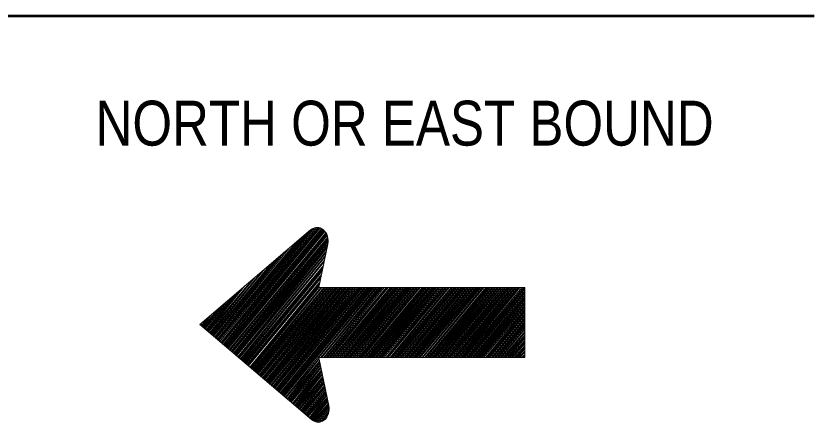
# Model space of a CAD drawing. Extents: x -997 to 641, y 370 to 934.
# Drawn here: x -640.1 to -487.4, y 686.7 to 764.6 of the extents above; entities that cross this region are included whole.
import ezdxf

# ---------------------------------------------------------------- set-up
doc = ezdxf.new("R2010")
doc.units = 0
doc.header["$LTSCALE"] = 1.2
doc.layers.add('1', color=7, linetype='Continuous', lineweight=25)
doc.layers.add('2', color=7, linetype='Continuous', lineweight=13)

msp = doc.modelspace()

# ---------------------------------------------------------------- linework, layer by layer
at = {"layer": '1', "lineweight": 53}
msp.add_line((-956.961, 764.584), (-487.364, 764.584), dxfattribs=at)
at = {"layer": '2'}
for p, q in [((-601.031, 702.284), (-583.309, 723.903)), ((-600.835, 702.209), (-582.924, 724.04)), ((-600.701, 702.045), (-582.55, 724.133)), ((-600.581, 701.983), (-582.275, 724.133)), ((-600.389, 701.815), (-582.09, 724.04)), ((-600.265, 701.584), (-581.833, 724.04)), ((-600.115, 701.506), (-581.632, 723.903)), ((-604.898, 705.577), (-583.689, 723.661)), ((-601.404, 702.602), (-584.926, 722.558)), ((-601.225, 702.516), (-584.013, 723.343)), ((-599.938, 701.343), (-581.433, 723.816)), ((-599.74, 701.197), (-581.253, 723.745)), ((-599.616, 701.034), (-581.122, 723.515)), ((-599.413, 701.034), (-580.986, 723.343)), ((-599.23, 700.817), (-580.791, 723.111)), ((-599.033, 700.724), (-580.738, 722.956)), ((-598.9, 700.483), (-580.608, 722.793)), ((-598.772, 700.326), (-580.532, 722.558)), ((-601.677, 702.916), (-586.789, 720.921)), ((-601.546, 702.673), (-585.893, 721.787)), ((-598.653, 700.249), (-580.412, 722.256)), ((-598.446, 700.084), (-580.412, 722.015)), ((-598.257, 699.941), (-580.412, 721.716)), ((-598.127, 699.787), (-580.412, 721.385)), ((-597.937, 699.696), (-580.412, 720.998)), ((-602.058, 703.162), (-588.723, 719.421)), ((-601.87, 703.071), (-587.756, 720.218)), ((-597.805, 699.624), (-580.473, 720.536)), ((-597.621, 699.386), (-580.608, 720.139)), ((-597.483, 699.236), (-580.674, 719.661)), ((-597.29, 699.162), (-580.791, 719.265)), ((-602.372, 703.375), (-590.528, 717.792)), ((-602.246, 703.299), (-589.624, 718.583)), ((-597.088, 699.001), (-580.859, 718.733)), ((-596.968, 698.846), (-580.986, 718.422)), ((-596.846, 698.676), (-581.058, 717.874)), ((-602.638, 703.697), (-592.455, 716.22)), ((-602.522, 703.539), (-591.495, 716.916)), ((-596.636, 698.61), (-581.187, 717.472)), ((-596.517, 698.447), (-581.187, 716.916)), ((-596.324, 698.296), (-581.316, 716.534)), ((-602.836, 703.86), (-593.297, 715.359)), ((-596.201, 698.125), (-581.433, 716.065)), ((-596.075, 697.977), (-581.514, 715.686)), ((-595.811, 697.898), (-581.632, 715.121)), ((-595.675, 697.741), (-581.76, 714.721)), ((-603.217, 704.163), (-595.159, 713.792)), ((-602.961, 704), (-594.264, 714.662)), ((-595.546, 697.666), (-581.833, 714.263)), ((-595.289, 697.439), (-581.894, 713.792)), ((-595.159, 697.346), (-581.947, 713.406)), ((-603.48, 704.397), (-597.088, 712.162)), ((-603.281, 704.323), (-596.201, 713.006)), ((-595.034, 697.196), (-582.09, 712.859)), ((-594.905, 697.043), (-582.09, 712.624)), ((-594.714, 696.888), (-581.76, 712.624)), ((-594.513, 696.798), (-581.514, 712.624)), ((-594.4, 696.644), (-581.187, 712.624)), ((-594.264, 696.489), (-580.986, 712.624)), ((-594.066, 696.41), (-580.674, 712.624)), ((-593.948, 696.259), (-580.412, 712.624)), ((-593.751, 696.109), (-580.094, 712.624)), ((-593.552, 695.939), (-579.827, 712.624)), ((-593.423, 695.784), (-579.517, 712.624)), ((-593.223, 695.709), (-579.322, 712.624)), ((-593.096, 695.545), (-579.002, 712.624)), ((-592.91, 695.387), (-578.728, 712.624)), ((-592.783, 695.236), (-578.474, 712.624)), ((-592.583, 695.085), (-578.155, 712.624)), ((-592.455, 695.005), (-577.9, 712.624)), ((-592.254, 694.849), (-577.649, 712.624)), ((-592.137, 694.686), (-577.318, 712.624)), ((-591.941, 694.608), (-577.061, 712.624)), ((-591.752, 694.45), (-576.805, 712.624)), ((-591.612, 694.3), (-576.484, 712.624)), ((-591.495, 694.146), (-576.228, 712.624)), ((-591.293, 693.979), (-575.971, 712.624)), ((-591.099, 693.918), (-575.702, 712.624)), ((-590.913, 693.67), (-575.46, 712.624)), ((-590.788, 693.519), (-575.137, 712.624)), ((-590.646, 693.422), (-574.869, 712.624)), ((-590.528, 693.363), (-574.543, 712.624)), ((-590.336, 693.2), (-574.303, 712.624)), ((-590.136, 693.046), (-574.029, 712.624)), ((-590.007, 692.891), (-573.774, 712.624)), ((-589.808, 692.738), (-573.456, 712.624)), ((-589.686, 692.661), (-573.197, 712.624)), ((-589.494, 692.493), (-572.882, 712.624)), ((-589.295, 692.346), (-572.614, 712.624)), ((-589.17, 692.19), (-572.366, 712.624)), ((-588.986, 692.023), (-572.1, 712.624)), ((-588.846, 691.951), (-571.847, 712.624)), ((-588.723, 691.791), (-571.591, 712.624)), ((-588.525, 691.637), (-571.272, 712.624)), ((-582.09, 699.236), (-571.014, 712.624)), ((-581.76, 699.236), (-570.684, 712.624)), ((-581.514, 699.236), (-570.432, 712.624)), ((-581.187, 699.236), (-570.167, 712.624)), ((-580.986, 699.236), (-569.905, 712.624)), ((-580.674, 699.236), (-569.592, 712.624)), ((-580.412, 699.236), (-569.262, 712.624)), ((-580.094, 699.236), (-569.073, 712.624)), ((-579.827, 699.236), (-568.828, 712.624)), ((-579.517, 699.236), (-568.499, 712.624)), ((-579.322, 699.236), (-568.238, 712.624)), ((-579.002, 699.236), (-567.981, 712.624)), ((-578.803, 699.236), (-567.651, 712.624)), ((-578.474, 699.236), (-567.409, 712.624)), ((-578.155, 699.236), (-567.143, 712.624)), ((-577.962, 699.236), (-566.879, 712.624)), ((-577.649, 699.236), (-566.565, 712.624)), ((-577.318, 699.236), (-566.297, 712.624)), ((-577.061, 699.236), (-565.982, 712.624)), ((-576.805, 699.236), (-565.651, 712.624)), ((-576.484, 699.236), (-565.404, 712.624)), ((-576.228, 699.236), (-565.151, 712.624)), ((-575.971, 699.236), (-564.881, 712.624)), ((-575.702, 699.236), (-564.638, 712.624)), ((-575.46, 699.236), (-564.368, 712.624)), ((-575.186, 699.236), (-564.04, 712.624)), ((-574.869, 699.236), (-563.796, 712.624)), ((-574.543, 699.236), (-563.467, 712.624)), ((-574.303, 699.236), (-563.277, 712.624)), ((-574.029, 699.236), (-562.954, 712.624)), ((-573.774, 699.236), (-562.698, 712.624)), ((-573.456, 699.236), (-562.378, 712.624)), ((-573.197, 699.236), (-562.114, 712.624)), ((-572.882, 699.236), (-561.862, 712.624)), ((-572.614, 699.236), (-561.612, 712.624)), ((-572.366, 699.236), (-561.283, 712.624)), ((-572.1, 699.236), (-561.014, 712.624)), ((-571.847, 699.236), (-560.771, 712.624)), ((-571.591, 699.236), (-560.443, 712.624)), ((-571.272, 699.236), (-560.19, 712.624)), ((-571.014, 699.236), (-559.93, 712.624)), ((-570.684, 699.236), (-559.673, 712.624)), ((-570.432, 699.236), (-559.354, 712.624)), ((-570.167, 699.236), (-559.086, 712.624)), ((-569.905, 699.236), (-558.762, 712.624)), ((-569.592, 699.236), (-558.439, 712.624)), ((-569.262, 699.236), (-558.249, 712.624)), ((-569.073, 699.236), (-557.929, 712.624)), ((-568.828, 699.236), (-557.744, 712.624)), ((-568.499, 699.236), (-557.417, 712.624)), ((-568.238, 699.236), (-557.154, 712.624)), ((-567.981, 699.236), (-556.827, 712.624)), ((-567.651, 699.236), (-556.591, 712.624)), ((-567.409, 699.236), (-556.313, 712.624)), ((-567.143, 699.236), (-556.06, 712.624)), ((-566.879, 699.236), (-555.749, 712.624)), ((-566.565, 699.236), (-555.488, 712.624)), ((-566.297, 699.236), (-555.216, 712.624)), ((-565.982, 699.236), (-554.895, 712.624)), ((-565.651, 699.236), (-554.645, 712.624)), ((-565.404, 699.236), (-554.383, 712.624)), ((-565.21, 699.236), (-554.129, 712.624)), ((-564.881, 699.236), (-553.802, 712.624)), ((-564.638, 699.236), (-553.552, 712.624)), ((-564.368, 699.236), (-553.224, 712.624)), ((-564.04, 699.236), (-553.038, 712.624)), ((-563.796, 699.236), (-552.718, 712.624)), ((-563.54, 699.236), (-552.456, 712.624)), ((-563.277, 699.236), (-552.13, 712.624)), ((-562.954, 699.236), (-551.874, 712.624)), ((-562.698, 699.236), (-551.616, 712.624)), ((-562.378, 699.236), (-551.354, 712.624)), ((-562.191, 699.236), (-551.1, 712.624)), ((-561.862, 699.236), (-550.78, 712.624)), ((-561.612, 699.236), (-550.521, 712.624)), ((-561.283, 699.236), (-550.192, 712.624)), ((-561.014, 699.236), (-549.931, 712.624)), ((-560.771, 699.236), (-549.624, 712.624)), ((-560.443, 699.236), (-549.375, 712.624)), ((-560.19, 699.236), (-549.108, 712.624)), ((-559.93, 699.236), (-548.849, 712.624)), ((-559.673, 699.236), (-548.529, 712.624)), ((-559.354, 699.236), (-548.322, 712.624)), ((-559.086, 699.236), (-548.007, 712.624)), ((-558.762, 699.236), (-547.759, 712.624)), ((-558.507, 699.236), (-547.442, 712.624)), ((-558.249, 699.236), (-547.235, 712.624)), ((-557.929, 699.236), (-546.924, 712.624)), ((-557.744, 699.236), (-546.594, 712.624)), ((-557.417, 699.236), (-546.391, 712.624)), ((-557.154, 699.236), (-546.087, 712.624)), ((-556.905, 699.236), (-545.82, 712.624)), ((-556.591, 699.236), (-545.558, 712.624)), ((-556.313, 699.236), (-545.24, 712.624)), ((-556.06, 699.236), (-544.979, 712.624)), ((-555.749, 699.236), (-544.665, 712.624)), ((-555.488, 699.236), (-544.397, 712.624)), ((-555.216, 699.236), (-544.074, 712.624)), ((-554.895, 699.236), (-543.893, 712.624)), ((-554.645, 699.236), (-543.634, 712.624)), ((-554.383, 699.236), (-543.306, 712.624)), ((-554.129, 699.236), (-542.981, 712.624)), ((-553.802, 699.236), (-542.72, 712.624)), ((-553.552, 699.236), (-542.72, 712.382)), ((-553.3, 699.236), (-542.72, 711.999)), ((-553.038, 699.236), (-542.72, 711.675)), ((-603.867, 704.721), (-598.9, 710.599)), ((-603.665, 704.544), (-598.005, 711.374)), ((-552.718, 699.236), (-542.72, 711.295)), ((-552.456, 699.236), (-542.72, 710.894)), ((-552.13, 699.236), (-542.72, 710.666)), ((-551.874, 699.236), (-542.72, 710.347)), ((-604.182, 704.938), (-600.835, 709.034)), ((-604.056, 704.875), (-599.861, 709.814)), ((-551.616, 699.236), (-542.72, 709.961)), ((-551.354, 699.236), (-542.72, 709.642)), ((-551.1, 699.236), (-542.72, 709.246)), ((-550.837, 699.236), (-542.72, 708.938)), ((-604.449, 705.26), (-602.638, 707.456)), ((-604.306, 705.117), (-601.731, 708.159)), ((-550.521, 699.236), (-542.72, 708.545)), ((-550.192, 699.236), (-542.72, 708.24)), ((-549.931, 699.236), (-542.72, 708.008)), ((-549.624, 699.236), (-542.72, 707.615)), ((-549.425, 699.236), (-542.72, 707.292)), ((-583.434, 687.325), (-604.898, 705.577)), ((-604.771, 705.499), (-604.57, 705.818)), ((-604.636, 705.335), (-603.607, 706.602)), ((-549.108, 699.236), (-542.72, 706.894)), ((-548.849, 699.236), (-542.72, 706.602)), ((-548.529, 699.236), (-542.72, 706.202)), ((-548.322, 699.236), (-542.72, 705.897)), ((-548.007, 699.236), (-542.72, 705.577)), ((-547.759, 699.236), (-542.72, 705.26)), ((-547.442, 699.236), (-542.72, 704.875)), ((-547.235, 699.236), (-542.72, 704.639)), ((-546.924, 699.236), (-542.72, 704.241)), ((-546.594, 699.236), (-542.72, 703.939)), ((-546.391, 699.236), (-542.72, 703.539)), ((-546.087, 699.236), (-542.72, 703.218)), ((-545.82, 699.236), (-542.72, 702.916)), ((-545.558, 699.236), (-542.72, 702.516)), ((-545.24, 699.236), (-542.72, 702.209)), ((-544.979, 699.236), (-542.72, 701.898)), ((-544.665, 699.236), (-542.72, 701.506)), ((-544.397, 699.236), (-542.72, 701.197)), ((-544.149, 699.236), (-542.72, 700.877)), ((-543.893, 699.236), (-542.72, 700.483)), ((-543.634, 699.236), (-542.72, 700.249)), ((-543.306, 699.236), (-542.72, 699.85)), ((-542.981, 699.236), (-542.72, 699.549)), ((-588.394, 691.566), (-582.15, 699.001)), ((-588.204, 691.321), (-582.09, 698.846)), ((-588.082, 691.168), (-582.019, 698.524)), ((-587.88, 691.087), (-581.947, 698.296)), ((-587.756, 690.926), (-581.894, 697.977)), ((-542.784, 699.236), (-542.72, 699.236)), ((-587.565, 690.846), (-581.833, 697.741)), ((-587.382, 690.621), (-581.76, 697.439)), ((-587.177, 690.46), (-581.76, 697.196)), ((-587.055, 690.387), (-581.632, 696.888)), ((-586.923, 690.228), (-581.632, 696.644)), ((-586.728, 690.067), (-581.581, 696.41)), ((-586.593, 690), (-581.514, 696.109)), ((-586.414, 689.845), (-581.514, 695.875)), ((-586.266, 689.762), (-581.378, 695.636)), ((-586.086, 689.601), (-581.316, 695.387)), ((-585.953, 689.363), (-581.316, 695.085)), ((-585.769, 689.271), (-581.187, 694.849)), ((-585.573, 689.127), (-581.187, 694.539)), ((-585.44, 688.977), (-581.122, 694.3)), ((-585.305, 688.82), (-580.986, 693.979)), ((-585.122, 688.742), (-580.986, 693.749)), ((-584.926, 688.668), (-580.937, 693.519)), ((-584.802, 688.428), (-580.859, 693.2)), ((-584.598, 688.289), (-580.791, 692.891)), ((-584.477, 688.192), (-580.791, 692.661)), ((-584.34, 688.043), (-580.738, 692.422)), ((-584.211, 687.888), (-580.674, 692.099)), ((-583.964, 687.724), (-580.608, 691.951)), ((-583.834, 687.644), (-580.532, 691.566)), ((-583.634, 687.491), (-580.473, 691.321)), ((-583.511, 687.325), (-580.412, 691.087)), ((-583.309, 687.171), (-580.412, 690.846)), ((-583.123, 687.11), (-580.292, 690.539)), ((-582.924, 687.02), (-580.221, 690.303)), ((-582.729, 686.927), (-580.221, 690)), ((-582.481, 686.864), (-580.145, 689.762)), ((-582.222, 686.787), (-580.145, 689.363)), ((-581.894, 686.864), (-580.145, 688.977)), ((-581.514, 687.02), (-580.292, 688.578)), ((-580.937, 687.398), (-580.608, 687.798))]:
    msp.add_line(p, q, dxfattribs=at)
msp.add_lwpolyline([(-580.412, 720.921), (-582.15, 712.624), (-542.72, 712.624), (-542.72, 699.236), (-582.15, 699.236), (-580.221, 690.067)], dxfattribs=at)
for centre, start_param, end_param in [((-582.451, 721.58), 1.3176976, 3.7548511), ((-582.24, 689.415), 5.6720666, 8.1107902)]:
    msp.add_ellipse(centre, major_axis=(0, -2.553), ratio=0.822702, start_param=start_param, end_param=end_param, dxfattribs=at)

# ---------------------------------------------------------------- texts
at = {"layer": '1', "width": 0.85}
msp.add_text('NORTH OR EAST BOUND', height=8.592, dxfattribs=at).set_placement((-624.85, 739.782))

doc.saveas('drawing.dxf')
